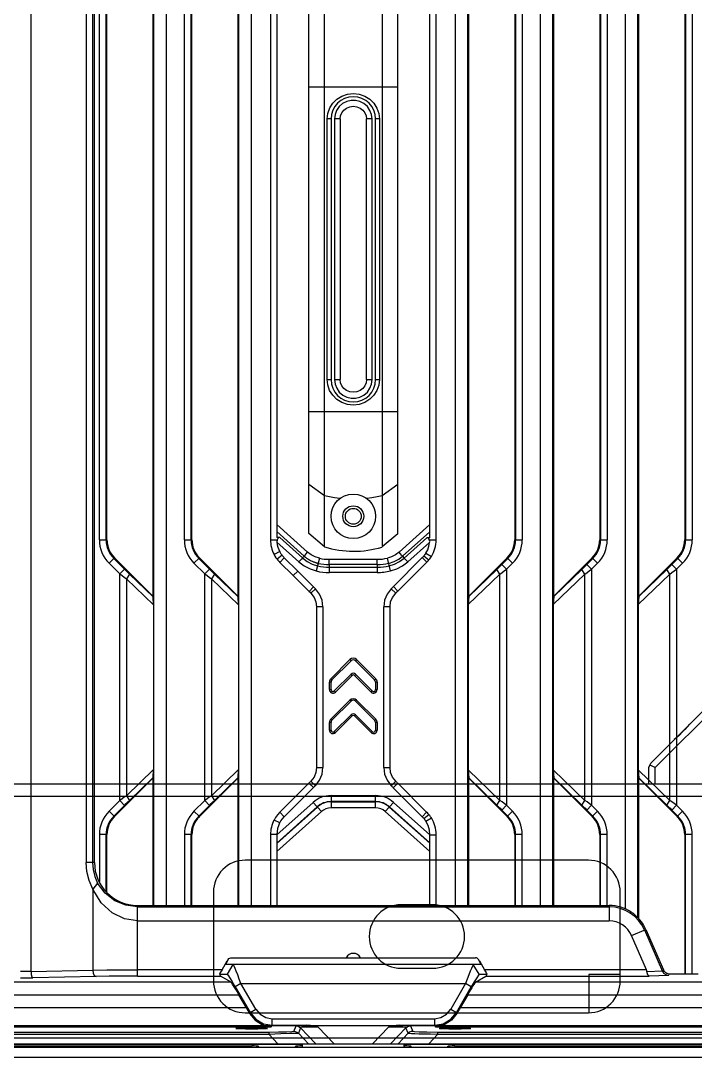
# Model space of a CAD drawing. Header units: millimetres. Extents: x -3132 to 28633, y 682 to 5849.
# Drawn here: x 23383.6 to 23489.7, y 4833.6 to 4996.7 of the extents above; entities that cross this region are included whole.
import ezdxf

# ---------------------------------------------------------------- set-up
doc = ezdxf.new("R2010")
doc.units = ezdxf.units.MM
doc.layers.add('02___PRT_ALL_AXES', color=7, linetype='Continuous')

# ---------------------------------------------------------------- blocks, each defined once
blk = doc.blocks.new('gf')
at = {"linetype": 'Continuous'}
for p, q in [((20083.09, 5019.82), (20083.09, 5447.26)), ((20102.39, 5030.21), (20102.39, 5252.62)), ((20104.39, 5030.21), (20104.39, 5253.52)), ((20115.76, 5030.21), (20115.76, 5252.62)), ((20117.76, 5030.21), (20117.76, 5253.52)), ((20149.82, 5231.19), (20149.82, 5030.21)), ((20151.82, 5030.21), (20151.82, 5229.2)), ((20163.19, 5217.82), (20163.19, 5030.21)), ((20165.19, 5030.21), (20165.19, 5215.83)), ((20176.56, 5204.45), (20176.56, 5029.65)), ((20178.56, 5028.24), (20178.56, 5202.46)), ((20102.25, 5188.02), (20102.25, 5078.85)), ((20115.62, 5188.02), (20115.62, 5078.85)), ((20151.96, 5078.84), (20151.96, 5188.03)), ((20165.33, 5078.84), (20165.33, 5188.03)), ((20178.7, 5078.84), (20178.7, 5188.03)), ((20138.32, 5180.27), (20138.32, 5086.6)), ((20093.84, 5087.73), (20093.84, 5179.14)), ((20094.89, 5087.73), (20094.89, 5179.14)), ((20095.03, 5087.73), (20095.03, 5179.14)), ((20107.21, 5087.73), (20107.21, 5179.14)), ((20108.26, 5087.73), (20108.26, 5179.14)), ((20108.4, 5087.73), (20108.4, 5179.14)), ((20120.76, 5179.14), (20120.76, 5087.73)), ((20121.76, 5179.06), (20121.76, 5088.08)), ((20129.26, 5086.61), (20129.26, 5180.26)), ((20145.82, 5088.06), (20145.82, 5179.08)), ((20146.82, 5087.73), (20146.82, 5179.13)), ((20159.19, 5179.14), (20159.19, 5087.73)), ((20159.32, 5179.14), (20159.32, 5087.73)), ((20160.38, 5179.14), (20160.38, 5087.73)), ((20172.56, 5179.14), (20172.56, 5087.73)), ((20172.69, 5179.14), (20172.69, 5087.73)), ((20173.75, 5179.14), (20173.75, 5087.73)), ((20185.93, 5179.14), (20185.93, 5087.73)), ((20186.06, 5179.14), (20186.06, 5087.73)), ((20187.12, 5179.14), (20187.12, 5087.73)), ((20126.79, 5088.7), (20126.79, 5178.17)), ((20140.79, 5088.69), (20140.79, 5178.18)), ((20091.77, 5173.43), (20091.77, 5036.97)), ((20092.76, 5173.43), (20092.76, 5036.97)), ((20093.07, 5036.97), (20093.07, 5173.43)), ((20140.79, 5158.96), (20126.79, 5158.96)), ((20130.29, 5153.93), (20129.67, 5153.93)), ((20129.67, 5112.93), (20129.67, 5153.93)), ((20130.29, 5153.93), (20130.29, 5112.93)), ((20131.71, 5153.93), (20130.84, 5153.93)), ((20130.84, 5153.93), (20130.84, 5112.93)), ((20131.71, 5153.93), (20131.71, 5112.93)), ((20136.74, 5153.93), (20135.88, 5153.93)), ((20135.88, 5112.93), (20135.88, 5153.93)), ((20136.74, 5112.93), (20136.74, 5153.93)), ((20137.91, 5153.93), (20137.29, 5153.93)), ((20137.29, 5112.93), (20137.29, 5153.93)), ((20137.91, 5153.93), (20137.91, 5112.93)), ((20129.67, 5112.93), (20130.29, 5112.93)), ((20130.84, 5112.93), (20131.71, 5112.93)), ((20135.88, 5112.93), (20136.74, 5112.93)), ((20137.29, 5112.93), (20137.91, 5112.93)), ((20126.79, 5107.91), (20140.79, 5107.91)), ((20129.26, 5094.66), (20126.79, 5096.44)), ((20140.79, 5096.43), (20138.32, 5094.65)), ((20126.61, 5085.79), (20121.76, 5090.14)), ((20126.06, 5085.17), (20121.77, 5089.02)), ((20145.82, 5090.12), (20140.99, 5085.79)), ((20145.82, 5089), (20141.53, 5085.16)), ((20093.84, 5087.73), (20095.03, 5087.73)), ((20107.21, 5087.73), (20108.4, 5087.73)), ((20120.76, 5087.73), (20121.81, 5087.73)), ((20122.21, 5088.08), (20121.77, 5088.08)), ((20121.78, 5087.34), (20125.23, 5084.25)), ((20122.21, 5088.08), (20125.78, 5084.87)), ((20129.26, 5086.61), (20126.79, 5088.7)), ((20140.79, 5088.69), (20138.32, 5086.6)), ((20141.81, 5084.86), (20145.38, 5088.06)), ((20145.82, 5088.06), (20145.38, 5088.06)), ((20145.77, 5087.73), (20146.82, 5087.73)), ((20159.19, 5087.73), (20160.38, 5087.73)), ((20172.56, 5087.73), (20173.75, 5087.73)), ((20185.93, 5087.73), (20187.12, 5087.73)), ((20122.22, 5085.87), (20121.34, 5085.41)), ((20142.36, 5084.24), (20145.8, 5087.32)), ((20096.2, 5084.9), (20095.36, 5084.06)), ((20095.36, 5084.06), (20097.05, 5082.37)), ((20097.79, 5083.12), (20096.1, 5084.81)), ((20102.25, 5078.85), (20096.2, 5084.9)), ((20109.57, 5084.9), (20108.73, 5084.06)), ((20108.73, 5084.06), (20110.42, 5082.37)), ((20111.16, 5083.12), (20109.47, 5084.81)), ((20115.62, 5078.85), (20109.57, 5084.9)), ((20122.59, 5085.3), (20121.8, 5084.68)), ((20122.94, 5084.91), (20122.25, 5084.18)), ((20122.25, 5084.18), (20124.34, 5082.12)), ((20125.04, 5082.82), (20122.94, 5084.91)), ((20126.06, 5085.17), (20125.78, 5084.87)), ((20128.46, 5084.84), (20127.96, 5082.83)), ((20130.01, 5084.67), (20137.57, 5084.67)), ((20139.65, 5082.83), (20139.15, 5084.84)), ((20144.65, 5084.93), (20140.09, 5080.37)), ((20140.8, 5079.66), (20145.35, 5084.21)), ((20141.53, 5085.16), (20141.81, 5084.86)), ((20144.65, 5084.93), (20145.35, 5084.21)), ((20144.9, 5085.2), (20145.67, 5084.56)), ((20145.22, 5085.63), (20146.07, 5085.1)), ((20158.02, 5084.9), (20151.96, 5078.84)), ((20158.11, 5084.81), (20157.16, 5083.86)), ((20157.91, 5083.11), (20158.86, 5084.06)), ((20158.86, 5084.06), (20158.02, 5084.9)), ((20171.39, 5084.9), (20165.33, 5078.84)), ((20171.48, 5084.81), (20170.53, 5083.86)), ((20171.28, 5083.11), (20172.23, 5084.06)), ((20172.23, 5084.06), (20171.39, 5084.9)), ((20184.76, 5084.9), (20178.7, 5078.84)), ((20184.85, 5084.81), (20183.9, 5083.86)), ((20184.65, 5083.11), (20185.6, 5084.06)), ((20185.6, 5084.06), (20184.76, 5084.9)), ((20097.05, 5082.37), (20097.79, 5083.12)), ((20110.42, 5082.37), (20111.16, 5083.12)), ((20125.04, 5082.82), (20124.34, 5082.12)), ((20127.54, 5080.32), (20125.04, 5082.82)), ((20128.18, 5084.05), (20128.26, 5084.03)), ((20137.57, 5083.83), (20130.02, 5083.83)), ((20130.02, 5083.83), (20130.02, 5083.43)), ((20130.02, 5083.43), (20137.57, 5083.43)), ((20137.56, 5082.6), (20130.02, 5082.6)), ((20137.57, 5083.83), (20137.57, 5083.43)), ((20156.38, 5083.08), (20151.95, 5078.81)), ((20156.84, 5082.34), (20156.38, 5083.08)), ((20157.16, 5083.86), (20157.91, 5083.11)), ((20157.91, 5083.11), (20157.91, 5045.97)), ((20169.75, 5083.08), (20165.32, 5078.81)), ((20170.21, 5082.34), (20169.75, 5083.08)), ((20170.53, 5083.86), (20171.28, 5083.11)), ((20171.28, 5083.11), (20171.28, 5045.97)), ((20183.12, 5083.08), (20178.69, 5078.81)), ((20183.58, 5082.34), (20183.12, 5083.08)), ((20183.9, 5083.86), (20184.65, 5083.11)), ((20184.65, 5083.11), (20184.65, 5045.97)), ((20097.05, 5046.71), (20097.05, 5082.37)), ((20098.58, 5082.35), (20098.11, 5081.6)), ((20098.11, 5081.6), (20102.36, 5077.51)), ((20098.11, 5081.6), (20098.11, 5047.48)), ((20102.29, 5078.76), (20098.58, 5082.35)), ((20110.42, 5046.71), (20110.42, 5082.37)), ((20111.95, 5082.35), (20111.48, 5081.6)), ((20111.48, 5081.6), (20115.73, 5077.51)), ((20111.48, 5081.6), (20111.48, 5047.48)), ((20115.66, 5078.76), (20111.95, 5082.35)), ((20124.34, 5082.12), (20126.83, 5079.61)), ((20151.88, 5077.55), (20156.84, 5082.34)), ((20156.84, 5046.74), (20156.84, 5082.34)), ((20165.25, 5077.55), (20170.21, 5082.34)), ((20170.21, 5046.74), (20170.21, 5082.34)), ((20178.62, 5077.55), (20183.58, 5082.34)), ((20183.58, 5046.74), (20183.58, 5082.34)), ((20127.54, 5080.32), (20126.83, 5079.61)), ((20127.83, 5080.04), (20127.12, 5079.33)), ((20139.75, 5080.03), (20140.46, 5079.33)), ((20140.09, 5080.37), (20140.8, 5079.66)), ((20102.25, 5078.85), (20102.29, 5078.76)), ((20102.36, 5077.51), (20102.29, 5078.76)), ((20115.62, 5078.85), (20115.66, 5078.76)), ((20115.73, 5077.51), (20115.66, 5078.76)), ((20151.95, 5078.81), (20151.88, 5077.55)), ((20151.88, 5077.55), (20151.88, 5051.53)), ((20165.32, 5078.81), (20165.25, 5077.55)), ((20165.25, 5077.55), (20165.25, 5051.53)), ((20178.69, 5078.81), (20178.62, 5077.55)), ((20178.62, 5077.55), (20178.62, 5051.53)), ((20102.36, 5077.51), (20102.36, 5051.58)), ((20115.73, 5077.51), (20115.73, 5051.58)), ((20129.02, 5077.19), (20128.02, 5077.19)), ((20128.02, 5077.19), (20128.02, 5051.89)), ((20129.02, 5077.19), (20129.02, 5051.89)), ((20139.57, 5077.19), (20138.57, 5077.19)), ((20138.57, 5051.89), (20138.57, 5077.19)), ((20139.57, 5051.89), (20139.57, 5077.19)), ((20133.26, 5068.88), (20130.26, 5065.88)), ((20130.44, 5065.7), (20133.44, 5068.7)), ((20133.44, 5068.7), (20133.26, 5068.88)), ((20134.32, 5068.88), (20134.15, 5068.7)), ((20134.15, 5068.7), (20137.15, 5065.7)), ((20137.32, 5065.88), (20134.32, 5068.88)), ((20133.44, 5066.58), (20130.8, 5063.95)), ((20130.98, 5063.77), (20133.62, 5066.4)), ((20133.62, 5066.4), (20133.44, 5066.58)), ((20134.15, 5066.58), (20133.97, 5066.4)), ((20133.97, 5066.4), (20136.6, 5063.77)), ((20136.78, 5063.95), (20134.15, 5066.58)), ((20130.29, 5065.35), (20130.04, 5065.35)), ((20130.04, 5064.16), (20130.04, 5065.35)), ((20130.26, 5065.88), (20130.44, 5065.7)), ((20130.29, 5064.16), (20130.29, 5065.35)), ((20137.15, 5065.7), (20137.32, 5065.88)), ((20137.54, 5065.35), (20137.29, 5065.35)), ((20137.29, 5065.35), (20137.29, 5064.16)), ((20137.54, 5065.35), (20137.54, 5064.16)), ((20130.04, 5064.16), (20130.29, 5064.16)), ((20130.8, 5063.95), (20130.98, 5063.77)), ((20136.6, 5063.77), (20136.78, 5063.95)), ((20137.29, 5064.16), (20137.54, 5064.16)), ((20133.26, 5062.51), (20130.26, 5059.51)), ((20130.44, 5059.34), (20133.44, 5062.34)), ((20133.44, 5062.34), (20133.26, 5062.51)), ((20134.32, 5062.51), (20134.15, 5062.34)), ((20134.15, 5062.34), (20137.15, 5059.34)), ((20137.32, 5059.51), (20134.32, 5062.51)), ((20133.44, 5060.22), (20130.8, 5057.58)), ((20130.98, 5057.41), (20133.62, 5060.04)), ((20133.62, 5060.04), (20133.44, 5060.22)), ((20134.15, 5060.22), (20133.97, 5060.04)), ((20133.97, 5060.04), (20136.6, 5057.41)), ((20136.78, 5057.58), (20134.15, 5060.22)), ((20130.29, 5058.98), (20130.04, 5058.98)), ((20130.04, 5057.79), (20130.04, 5058.98)), ((20130.26, 5059.51), (20130.44, 5059.34)), ((20130.29, 5057.79), (20130.29, 5058.98)), ((20137.15, 5059.34), (20137.32, 5059.51)), ((20137.54, 5058.98), (20137.29, 5058.98)), ((20137.29, 5058.98), (20137.29, 5057.79)), ((20137.54, 5058.98), (20137.54, 5057.79)), ((20130.04, 5057.79), (20130.29, 5057.79)), ((20130.8, 5057.58), (20130.98, 5057.41)), ((20136.6, 5057.41), (20136.78, 5057.58)), ((20137.29, 5057.79), (20137.54, 5057.79)), ((20102.36, 5051.58), (20098.11, 5047.48)), ((20102.29, 5050.32), (20102.36, 5051.58)), ((20115.73, 5051.58), (20111.48, 5047.48)), ((20115.66, 5050.32), (20115.73, 5051.58)), ((20128.02, 5051.89), (20129.02, 5051.89)), ((20138.57, 5051.89), (20139.57, 5051.89)), ((20156.84, 5046.74), (20151.88, 5051.53)), ((20151.88, 5051.53), (20151.95, 5050.26)), ((20170.21, 5046.74), (20165.25, 5051.53)), ((20165.25, 5051.53), (20165.32, 5050.26)), ((20183.58, 5046.74), (20178.62, 5051.53)), ((20178.62, 5051.53), (20178.69, 5050.26)), ((20096.2, 5044.18), (20102.25, 5050.23)), ((20098.58, 5046.73), (20102.29, 5050.32)), ((20102.25, 5050.23), (20102.29, 5050.32)), ((20102.25, 5050.23), (20102.25, 5030.21)), ((20109.57, 5044.18), (20115.62, 5050.23)), ((20111.95, 5046.73), (20115.66, 5050.32)), ((20115.62, 5050.23), (20115.66, 5050.32)), ((20115.62, 5050.23), (20115.62, 5030.21)), ((20151.95, 5050.27), (20156.38, 5046)), ((20151.96, 5050.24), (20158.02, 5044.18)), ((20151.96, 5030.21), (20151.96, 5050.24)), ((20165.32, 5050.27), (20169.75, 5046)), ((20165.33, 5050.24), (20171.39, 5044.18)), ((20165.33, 5030.21), (20165.33, 5050.24)), ((20178.69, 5050.27), (20183.12, 5046)), ((20178.7, 5050.24), (20184.76, 5044.18)), ((20178.7, 5028.03), (20178.7, 5050.24)), ((20126.82, 5049.46), (20122.23, 5044.87)), ((20122.93, 5044.16), (20127.53, 5048.75)), ((20127.53, 5048.75), (20126.82, 5049.46)), ((20127.83, 5049.05), (20127.12, 5049.76)), ((20139.75, 5049.04), (20140.46, 5049.75)), ((20140.79, 5049.43), (20140.08, 5048.72)), ((20140.08, 5048.72), (20144.64, 5044.16)), ((20145.33, 5044.88), (20140.79, 5049.43)), ((20097.05, 5046.71), (20095.36, 5045.02)), ((20097.79, 5045.96), (20097.05, 5046.71)), ((20098.11, 5047.48), (20098.58, 5046.73)), ((20110.42, 5046.71), (20108.73, 5045.02)), ((20111.16, 5045.96), (20110.42, 5046.71)), ((20111.48, 5047.48), (20111.95, 5046.73)), ((20130.29, 5047.5), (20137.3, 5047.5)), ((20130.29, 5047.5), (20130.29, 5045.56)), ((20137.3, 5045.56), (20137.3, 5047.5)), ((20156.38, 5046), (20156.84, 5046.74)), ((20169.75, 5046), (20170.21, 5046.74)), ((20183.12, 5046), (20183.58, 5046.74)), ((20095.36, 5045.02), (20096.2, 5044.18)), ((20096.1, 5044.27), (20097.79, 5045.96)), ((20108.73, 5045.02), (20109.57, 5044.18)), ((20109.47, 5044.27), (20111.16, 5045.96)), ((20127.47, 5046.42), (20121.76, 5041.3)), ((20128.11, 5045.72), (20121.76, 5040.03)), ((20121.76, 5039.97), (20128.14, 5045.68)), ((20121.76, 5038.69), (20128.77, 5044.98)), ((20128.77, 5044.98), (20127.47, 5046.42)), ((20137.3, 5046.55), (20130.29, 5046.55)), ((20130.29, 5046.51), (20137.3, 5046.51)), ((20137.3, 5045.56), (20130.29, 5045.56)), ((20140.11, 5046.43), (20138.82, 5044.98)), ((20138.82, 5044.98), (20145.82, 5038.72)), ((20139.45, 5045.69), (20145.82, 5039.99)), ((20145.82, 5040.05), (20139.48, 5045.72)), ((20145.82, 5041.33), (20140.11, 5046.43)), ((20157.91, 5045.97), (20157.16, 5045.22)), ((20158.11, 5044.27), (20157.16, 5045.22)), ((20158.86, 5045.02), (20157.91, 5045.97)), ((20158.02, 5044.18), (20158.86, 5045.02)), ((20171.28, 5045.97), (20170.53, 5045.22)), ((20171.48, 5044.27), (20170.53, 5045.22)), ((20172.23, 5045.02), (20171.28, 5045.97)), ((20171.39, 5044.18), (20172.23, 5045.02)), ((20184.65, 5045.97), (20183.9, 5045.22)), ((20184.85, 5044.27), (20183.9, 5045.22)), ((20185.6, 5045.02), (20184.65, 5045.97)), ((20184.76, 5044.18), (20185.6, 5045.02)), ((20122.21, 5043.19), (20121.32, 5043.64)), ((20122.93, 5044.16), (20122.23, 5044.87)), ((20144.64, 5044.16), (20145.33, 5044.88)), ((20144.9, 5043.88), (20145.67, 5044.52)), ((20145.22, 5043.45), (20146.07, 5043.99)), ((20095.03, 5041.35), (20093.84, 5041.35)), ((20093.84, 5041.35), (20093.84, 5034)), ((20094.89, 5032.43), (20094.89, 5041.35)), ((20095.03, 5032.23), (20095.03, 5041.35)), ((20108.4, 5041.35), (20107.21, 5041.35)), ((20107.21, 5041.35), (20107.21, 5030.21)), ((20108.26, 5030.21), (20108.26, 5041.35)), ((20108.4, 5030.21), (20108.4, 5041.35)), ((20121.76, 5041.35), (20120.76, 5041.35)), ((20120.76, 5041.35), (20120.76, 5030.21)), ((20121.76, 5041.35), (20121.76, 5030.21)), ((20145.82, 5041.33), (20146.82, 5041.34)), ((20145.82, 5030.21), (20145.82, 5041.33)), ((20146.82, 5030.21), (20146.82, 5041.34)), ((20160.38, 5041.35), (20159.19, 5041.35)), ((20159.19, 5041.35), (20159.19, 5030.21)), ((20159.32, 5030.21), (20159.32, 5041.35)), ((20160.38, 5030.21), (20160.38, 5041.35)), ((20173.75, 5041.35), (20172.56, 5041.35)), ((20172.56, 5041.35), (20172.56, 5030.21)), ((20172.69, 5030.21), (20172.69, 5041.35)), ((20173.75, 5030.21), (20173.75, 5041.35)), ((20187.12, 5041.35), (20185.93, 5041.35)), ((20185.93, 5041.35), (20185.93, 5019.41)), ((20186.06, 5019.41), (20186.06, 5041.35)), ((20187.12, 5019.41), (20187.12, 5041.35)), ((20093.07, 5036.97), (20091.77, 5036.97)), ((20093.57, 5033.74), (20092.79, 5032.76)), ((20092.79, 5032.76), (20092.79, 5020.04)), ((20099.83, 5030.21), (20174.04, 5030.21)), ((20099.83, 5019.1), (20099.83, 5030.21)), ((20099.83, 5030.01), (20174.04, 5030.01)), ((20174.04, 5030.21), (20174.04, 5027.78)), ((20099.83, 5027.78), (20174.04, 5027.78)), ((20177.57, 5025.47), (20179.8, 5026.44)), ((20179.9, 5020.1), (20177.57, 5025.47)), ((20179.62, 5026.36), (20182.46, 5019.81)), ((20179.8, 5026.44), (20182.57, 5020.07)), ((20113.14, 5020.1), (20113.94, 5021.49)), ((20114.11, 5021.72), (20113.66, 5020.93)), ((20153.92, 5020.93), (20113.66, 5020.93)), ((20114.01, 5019.38), (20114.91, 5020.93)), ((20114.37, 5021.93), (20114.54, 5021.96)), ((20114.54, 5021.96), (20153.04, 5021.96)), ((20153.57, 5019.38), (20152.67, 5020.93)), ((20153.92, 5020.93), (20153.47, 5021.72)), ((20153.64, 5021.49), (20154.45, 5020.1)), ((20083.09, 5019.82), (20081.43, 5019.82)), ((20083.09, 5019.83), (20092.79, 5020.04)), ((20093.32, 5019.04), (20083.38, 5018.82)), ((20113.14, 5020.1), (20099.83, 5020.1)), ((20099.83, 5019.1), (20112.92, 5019.1)), ((20112.74, 5019.38), (20114.01, 5019.38)), ((20114.56, 5018.15), (20112.92, 5019.1)), ((20153.02, 5018.15), (20154.66, 5019.1)), ((20153.57, 5019.38), (20154.85, 5019.38)), ((20179.9, 5020.1), (20154.45, 5020.1)), ((20154.66, 5019.1), (20180.36, 5019.1)), ((20179.98, 5019.83), (20182.42, 5019.91)), ((20183.37, 5019.2), (20180.36, 5019.1)), ((20182.59, 5020.01), (20182.46, 5019.81)), ((20183.37, 5019.2), (20183.51, 5019.41)), ((20188.07, 5019.41), (20183.51, 5019.41)), ((20114.56, 5018.15), (19903.02, 5018.15)), ((20081.43, 5018.82), (20083.38, 5018.82)), ((20116.12, 5017.93), (20115.23, 5017.42)), ((20115.23, 5017.42), (20117.57, 5013.37)), ((20116.12, 5017.93), (20151.46, 5017.93)), ((20118.46, 5013.89), (20116.12, 5017.93)), ((20151.46, 5017.93), (20149.12, 5013.89)), ((20150.02, 5013.37), (20152.36, 5017.42)), ((20152.36, 5017.42), (20151.46, 5017.93)), ((20218.15, 5018.15), (20153.02, 5018.15)), ((19901.79, 5016.16), (20115.8, 5016.16)), ((20116.97, 5014.13), (20115.8, 5016.16)), ((20151.79, 5016.16), (20150.62, 5014.13)), ((20151.79, 5016.16), (20218.99, 5016.16)), ((20116.97, 5014.13), (19900.62, 5014.13)), ((20221.02, 5014.13), (20150.62, 5014.13)), ((20117.57, 5013.37), (20117.48, 5013.22)), ((20117.57, 5013.37), (20118.46, 5013.89)), ((20121.03, 5012.4), (20146.56, 5012.4)), ((20121.03, 5011.37), (20121.03, 5012.4)), ((20146.56, 5012.4), (20146.56, 5011.37)), ((20149.12, 5013.89), (20150.02, 5013.37)), ((20150.1, 5013.22), (20150.02, 5013.37)), ((19896.7, 5011.13), (20120.89, 5011.13)), ((20120.89, 5011.13), (20121.03, 5011.37)), ((20121.03, 5011.37), (20126.48, 5011.37)), ((20124.44, 5010.39), (20124.8, 5011.26)), ((20125.51, 5010.97), (20125.15, 5010.1)), ((20127.92, 5008.43), (20125.51, 5010.97)), ((20128.28, 5011.08), (20130.8, 5008.43)), ((20136.79, 5008.43), (20139.31, 5011.08)), ((20142.07, 5010.97), (20139.66, 5008.43)), ((20141.11, 5011.37), (20146.56, 5011.37)), ((20142.44, 5010.1), (20142.07, 5010.97)), ((20142.78, 5011.26), (20143.14, 5010.39)), ((20146.56, 5011.37), (20146.7, 5011.13)), ((20146.7, 5011.13), (20221.02, 5011.13)), ((20120.48, 5010.25), (19897.1, 5010.25)), ((19897.1, 5009.96), (20120.48, 5009.96)), ((20120.48, 5010.25), (20120.48, 5009.96)), ((20121.93, 5008.43), (20120.48, 5009.96)), ((20125.15, 5010.1), (20126.73, 5008.43)), ((20140.86, 5008.43), (20142.44, 5010.1)), ((20147.1, 5009.96), (20145.66, 5008.43)), ((20231.03, 5010.25), (20147.1, 5010.25)), ((20147.1, 5009.96), (20147.1, 5010.25)), ((20147.1, 5009.96), (20231.06, 5009.96)), ((19758.79, 5008.43), (20258.79, 5008.43))]:
    blk.add_line(p, q, dxfattribs=at)
for points in [[(20129.67, 5153.93), (20129.77, 5154.79), (20130.08, 5155.66), (20130.56, 5156.42), (20131.21, 5157.05), (20132, 5157.54), (20132.87, 5157.83), (20133.81, 5157.93)], [(20133.81, 5157.93), (20134.73, 5157.83), (20135.6, 5157.53), (20136.39, 5157.04), (20137.04, 5156.4), (20137.52, 5155.64), (20137.82, 5154.78), (20137.91, 5153.93)], [(20136.74, 5153.93), (20136.66, 5154.63), (20136.41, 5155.29), (20136, 5155.89), (20135.47, 5156.36), (20134.84, 5156.69), (20134.15, 5156.86), (20133.44, 5156.86), (20132.75, 5156.69), (20132.11, 5156.36), (20131.58, 5155.89), (20131.17, 5155.29), (20130.92, 5154.63), (20130.84, 5153.93)], [(20131.71, 5153.93), (20131.77, 5154.43), (20131.97, 5154.9), (20132.3, 5155.32), (20132.73, 5155.65), (20133.24, 5155.86), (20133.79, 5155.93), (20134.34, 5155.86), (20134.85, 5155.65), (20135.28, 5155.32), (20135.61, 5154.9), (20135.81, 5154.43), (20135.88, 5153.93)], [(20133.81, 5108.93), (20132.88, 5109.03), (20132.01, 5109.33), (20131.21, 5109.82), (20130.56, 5110.46), (20130.07, 5111.22), (20129.76, 5112.09), (20129.67, 5112.93)], [(20130.84, 5112.93), (20130.92, 5112.24), (20131.18, 5111.57), (20131.58, 5110.98), (20132.12, 5110.51), (20132.75, 5110.17), (20133.44, 5110.01), (20134.14, 5110.01), (20134.83, 5110.17), (20135.47, 5110.51), (20136, 5110.98), (20136.41, 5111.57), (20136.66, 5112.24), (20136.74, 5112.93)], [(20135.88, 5112.93), (20135.81, 5112.44), (20135.61, 5111.97), (20135.29, 5111.55), (20134.85, 5111.22), (20134.34, 5111.01), (20133.79, 5110.94), (20133.24, 5111.01), (20132.73, 5111.22), (20132.3, 5111.55), (20131.97, 5111.97), (20131.77, 5112.44), (20131.71, 5112.93)], [(20137.91, 5112.93), (20137.82, 5112.08), (20137.51, 5111.22), (20137.03, 5110.46), (20136.39, 5109.83), (20135.61, 5109.34), (20134.74, 5109.04), (20133.81, 5108.93)], [(20131.66, 5094.21), (20130.85, 5094.33), (20130.05, 5094.48), (20129.26, 5094.66)], [(20138.32, 5094.65), (20137.53, 5094.47), (20136.73, 5094.32), (20135.93, 5094.21)], [(20121.81, 5087.73), (20121.79, 5087.61), (20121.77, 5087.48), (20121.78, 5087.34)], [(20122.21, 5088.08), (20122.03, 5088.04), (20121.9, 5087.92), (20121.81, 5087.73)], [(20145.77, 5087.73), (20145.67, 5087.91), (20145.54, 5088.02), (20145.38, 5088.06)], [(20145.8, 5087.32), (20145.81, 5087.47), (20145.79, 5087.61), (20145.77, 5087.73)], [(20122.59, 5085.3), (20122.45, 5085.48), (20122.33, 5085.67), (20122.22, 5085.87)], [(20126.06, 5085.17), (20126.2, 5085.34), (20126.39, 5085.55), (20126.61, 5085.79)], [(20128.46, 5084.84), (20127.79, 5085.06), (20127.17, 5085.38), (20126.61, 5085.79)], [(20140.99, 5085.79), (20140.43, 5085.39), (20139.82, 5085.07), (20139.15, 5084.84)], [(20141.53, 5085.16), (20141.39, 5085.33), (20141.2, 5085.55), (20140.99, 5085.79)], [(20145.22, 5085.63), (20145.5, 5086.16), (20145.69, 5086.73), (20145.8, 5087.32)], [(20121.34, 5085.41), (20121.47, 5085.16), (20121.63, 5084.92), (20121.8, 5084.68)], [(20125.78, 5084.87), (20125.64, 5084.7), (20125.45, 5084.49), (20125.23, 5084.25)], [(20125.23, 5084.25), (20126.06, 5083.63), (20126.98, 5083.16), (20127.96, 5082.83)], [(20125.78, 5084.87), (20126.51, 5084.33), (20127.31, 5083.92), (20128.16, 5083.64)], [(20126.06, 5085.17), (20126.27, 5085.01), (20126.45, 5084.86), (20126.62, 5084.74), (20126.78, 5084.64), (20126.92, 5084.56), (20127.06, 5084.49), (20127.18, 5084.42), (20127.3, 5084.37), (20127.4, 5084.32), (20127.5, 5084.28), (20127.59, 5084.25), (20127.67, 5084.21), (20127.75, 5084.19), (20127.82, 5084.16), (20127.88, 5084.14), (20127.94, 5084.12), (20128, 5084.1), (20128.05, 5084.09), (20128.1, 5084.07), (20128.14, 5084.06), (20128.18, 5084.05)], [(20130.02, 5083.83), (20130.02, 5084.06), (20130.01, 5084.34), (20130.01, 5084.67)], [(20137.57, 5083.83), (20137.57, 5084.06), (20137.57, 5084.34), (20137.57, 5084.67)], [(20139.35, 5084.03), (20140.2, 5084.32), (20140.93, 5084.71), (20141.53, 5085.16)], [(20139.45, 5083.64), (20140.29, 5083.92), (20141.08, 5084.33), (20141.81, 5084.86)], [(20139.65, 5082.83), (20140.63, 5083.16), (20141.54, 5083.63), (20142.36, 5084.24)], [(20142.36, 5084.24), (20142.14, 5084.48), (20141.96, 5084.7), (20141.81, 5084.86)], [(20144.9, 5085.2), (20144.82, 5085.11), (20144.73, 5085.02), (20144.65, 5084.93)], [(20144.9, 5085.2), (20144.95, 5085.26), (20144.99, 5085.31), (20145.03, 5085.36), (20145.07, 5085.41), (20145.1, 5085.45), (20145.13, 5085.49), (20145.16, 5085.53), (20145.18, 5085.57), (20145.2, 5085.6), (20145.22, 5085.63)], [(20145.35, 5084.21), (20145.46, 5084.33), (20145.56, 5084.44), (20145.67, 5084.56)], [(20145.67, 5084.56), (20145.81, 5084.74), (20145.95, 5084.92), (20146.07, 5085.1)], [(20098.58, 5082.35), (20098.32, 5082.59), (20098.06, 5082.85), (20097.79, 5083.12)], [(20111.95, 5082.35), (20111.69, 5082.59), (20111.43, 5082.85), (20111.16, 5083.12)], [(20130.02, 5083.43), (20130.02, 5083.2), (20130.02, 5082.6)], [(20137.57, 5083.43), (20137.57, 5083.2), (20137.56, 5082.92), (20137.56, 5082.6)], [(20157.16, 5083.86), (20156.89, 5083.59), (20156.63, 5083.33), (20156.38, 5083.08)], [(20156.84, 5082.34), (20157.19, 5082.59), (20157.54, 5082.85), (20157.91, 5083.11)], [(20170.53, 5083.86), (20170.26, 5083.59), (20170, 5083.33), (20169.75, 5083.08)], [(20170.21, 5082.34), (20170.56, 5082.59), (20170.91, 5082.85), (20171.28, 5083.11)], [(20183.9, 5083.86), (20183.63, 5083.59), (20183.37, 5083.33), (20183.12, 5083.08)], [(20183.58, 5082.34), (20183.93, 5082.59), (20184.28, 5082.85), (20184.65, 5083.11)], [(20097.05, 5082.37), (20097.41, 5082.11), (20097.76, 5081.85), (20098.11, 5081.6)], [(20110.42, 5082.37), (20110.78, 5082.11), (20111.13, 5081.85), (20111.48, 5081.6)], [(20127.12, 5079.33), (20127.61, 5078.68), (20127.91, 5077.96), (20128.02, 5077.19)], [(20129.02, 5077.19), (20128.88, 5078.21), (20128.48, 5079.18), (20127.83, 5080.04)], [(20139.75, 5080.03), (20139.1, 5079.18), (20138.7, 5078.21), (20138.57, 5077.19)], [(20139.57, 5077.19), (20139.67, 5077.96), (20139.97, 5078.68), (20140.46, 5079.33)], [(20151.96, 5078.84), (20151.96, 5078.83), (20151.95, 5078.82), (20151.95, 5078.81)], [(20165.33, 5078.84), (20165.33, 5078.83), (20165.32, 5078.82), (20165.32, 5078.81)], [(20178.7, 5078.84), (20178.7, 5078.83), (20178.69, 5078.82), (20178.69, 5078.81)], [(20128.02, 5051.89), (20127.91, 5051.13), (20127.62, 5050.4), (20127.12, 5049.76)], [(20127.83, 5049.05), (20128.48, 5049.91), (20128.88, 5050.87), (20129.02, 5051.89)], [(20138.57, 5051.89), (20138.7, 5050.87), (20139.1, 5049.9), (20139.75, 5049.04)], [(20140.46, 5049.75), (20139.97, 5050.4), (20139.67, 5051.13), (20139.57, 5051.89)], [(20151.96, 5050.24), (20151.95, 5050.25), (20151.95, 5050.26), (20151.95, 5050.27)], [(20165.33, 5050.24), (20165.32, 5050.25), (20165.32, 5050.26), (20165.32, 5050.27)], [(20098.11, 5047.48), (20097.76, 5047.23), (20097.41, 5046.97), (20097.05, 5046.71)], [(20097.79, 5045.96), (20098.06, 5046.23), (20098.32, 5046.49), (20098.58, 5046.73)], [(20111.48, 5047.48), (20111.13, 5047.23), (20110.78, 5046.97), (20110.42, 5046.71)], [(20111.16, 5045.96), (20111.43, 5046.23), (20111.69, 5046.49), (20111.95, 5046.73)], [(20157.91, 5045.97), (20157.54, 5046.23), (20157.19, 5046.49), (20156.84, 5046.74)], [(20171.28, 5045.97), (20170.91, 5046.23), (20170.56, 5046.49), (20170.21, 5046.74)], [(20184.65, 5045.97), (20184.28, 5046.23), (20183.93, 5046.49), (20183.58, 5046.74)], [(20156.38, 5046), (20156.63, 5045.75), (20156.89, 5045.49), (20157.16, 5045.22)], [(20169.75, 5046), (20170, 5045.75), (20170.26, 5045.49), (20170.53, 5045.22)], [(20183.12, 5046), (20183.37, 5045.75), (20183.63, 5045.49), (20183.9, 5045.22)], [(20122.23, 5044.87), (20121.86, 5044.48), (20121.56, 5044.06), (20121.32, 5043.64)], [(20122.21, 5043.19), (20122.4, 5043.52), (20122.64, 5043.85), (20122.93, 5044.16)], [(20144.64, 5044.16), (20144.73, 5044.07), (20144.81, 5043.98), (20144.9, 5043.88)], [(20145.22, 5043.45), (20145.12, 5043.59), (20145.02, 5043.73), (20144.9, 5043.88)], [(20145.82, 5041.33), (20145.76, 5042.07), (20145.56, 5042.78), (20145.22, 5043.45)], [(20145.67, 5044.52), (20145.56, 5044.65), (20145.45, 5044.77), (20145.33, 5044.88)], [(20146.07, 5043.99), (20145.95, 5044.16), (20145.81, 5044.34), (20145.67, 5044.52)], [(20092.79, 5032.76), (20092.22, 5034.12), (20091.88, 5035.54), (20091.77, 5036.97)], [(20092.76, 5036.97), (20092.85, 5035.88), (20093.12, 5034.79), (20093.57, 5033.74)], [(20099.83, 5030.01), (20098.02, 5030.24), (20096.28, 5030.96), (20094.76, 5032.12), (20093.57, 5033.74)], [(20099.83, 5027.78), (20097.81, 5028.09), (20095.84, 5029.04), (20094.11, 5030.61), (20092.79, 5032.76)], [(20114.11, 5021.72), (20114.22, 5021.85), (20114.37, 5021.93)], [(20116.12, 5017.93), (20115.85, 5018.63), (20115.61, 5019.28), (20115.39, 5019.85), (20115.2, 5020.32), (20115.04, 5020.66), (20114.95, 5020.87), (20114.91, 5020.93)], [(20152.67, 5020.93), (20152.64, 5020.87), (20152.54, 5020.66), (20152.39, 5020.32), (20152.2, 5019.85), (20151.98, 5019.28), (20151.73, 5018.63), (20151.46, 5017.93)], [(20083.09, 5019.83), (20083.13, 5019.34), (20083.24, 5018.97), (20083.38, 5018.82)], [(20092.79, 5020.04), (20095, 5020.07), (20097.37, 5020.09), (20099.83, 5020.1)], [(20092.79, 5020.04), (20092.86, 5019.55), (20093.05, 5019.19), (20093.32, 5019.04)], [(20099.83, 5019.1), (20097.56, 5019.09), (20095.36, 5019.07), (20093.32, 5019.04)], [(20115.23, 5017.42), (20114.63, 5018.44), (20114.19, 5019.15), (20114.01, 5019.38)], [(20153.57, 5019.38), (20153.47, 5019.25), (20153.21, 5018.85), (20152.82, 5018.22), (20152.36, 5017.42)], [(20180.36, 5019.1), (20180.19, 5019.2), (20180.06, 5019.47), (20179.98, 5019.83)], [(20183.37, 5019.2), (20182.99, 5019.28), (20182.67, 5019.5), (20182.42, 5019.91)], [(20183.57, 5019.41), (20183.13, 5019.49), (20182.8, 5019.71), (20182.57, 5020.07)], [(20117.48, 5013.22), (20118.34, 5012.16), (20119.51, 5011.43), (20120.89, 5011.13)], [(20117.57, 5013.37), (20118.44, 5012.32), (20119.68, 5011.6), (20121.03, 5011.37)], [(20118.46, 5013.89), (20119.12, 5013.1), (20120.02, 5012.58), (20121.03, 5012.4)], [(20146.56, 5012.4), (20147.57, 5012.58), (20148.46, 5013.1), (20149.12, 5013.89)], [(20146.56, 5011.37), (20147.91, 5011.6), (20149.14, 5012.32), (20150.02, 5013.37)], [(20150.1, 5013.22), (20149.25, 5012.16), (20148.08, 5011.43), (20146.7, 5011.13)], [(20124.8, 5011.26), (20125.06, 5011.23), (20125.3, 5011.13), (20125.51, 5010.97)], [(20125.51, 5010.97), (20125.49, 5011.04), (20125.57, 5011.07), (20125.76, 5011.1), (20126.04, 5011.13), (20126.4, 5011.14), (20126.86, 5011.14), (20127.36, 5011.14), (20127.86, 5011.13), (20128.28, 5011.08)], [(20128.28, 5011.08), (20127.67, 5011.23), (20127.07, 5011.33), (20126.48, 5011.37)], [(20141.11, 5011.37), (20140.52, 5011.33), (20139.91, 5011.23), (20139.31, 5011.08)], [(20139.31, 5011.08), (20140.02, 5011.13), (20140.66, 5011.14), (20141.2, 5011.14), (20141.6, 5011.12), (20141.88, 5011.09), (20142.06, 5011.06), (20142.08, 5010.97)], [(20142.07, 5010.97), (20142.28, 5011.13), (20142.52, 5011.23), (20142.78, 5011.26)], [(20124.44, 5010.39), (20124.11, 5010.33), (20123.26, 5010.28), (20122.03, 5010.26), (20120.48, 5010.25)], [(20120.48, 5009.96), (20122.4, 5010.05), (20123.83, 5010.1), (20124.74, 5010.11), (20125.15, 5010.1)], [(20125.15, 5010.1), (20124.94, 5010.25), (20124.7, 5010.35), (20124.44, 5010.39)], [(20143.14, 5010.39), (20142.88, 5010.36), (20142.64, 5010.26), (20142.44, 5010.1)], [(20142.44, 5010.1), (20142.61, 5010.1), (20142.95, 5010.08), (20143.45, 5010.06), (20144.11, 5010.04), (20144.95, 5010.02), (20145.94, 5010), (20147.1, 5009.96)], [(20147.1, 5010.25), (20145.38, 5010.26), (20144.14, 5010.29), (20143.41, 5010.33), (20143.14, 5010.39)]]:
    blk.add_lwpolyline(points, dxfattribs=at)
for radius in [3.5, 1.65, 1.25]:
    blk.add_circle((20133.79, 5091.43), radius, dxfattribs=at)
for centre, radius, start, end in [((20133.79, 5153.93), 3.5, 0, 180), ((20133.79, 5112.93), 3.5, 180, 0), ((20099.03, 5087.73), 5.19, 180, 225), ((20099.03, 5087.73), 4.13, 180, 225), ((20099.03, 5087.73), 4, 180, 225), ((20112.4, 5087.73), 5.19, 180, 225), ((20112.4, 5087.73), 4.13, 180, 225), ((20112.4, 5087.73), 4, 180, 225), ((20125.76, 5087.73), 5, 180, 207.7183), ((20125.76, 5087.73), 4, 185.5818, 207.7857), ((20141.82, 5087.73), 5, 328.2865, 0.0076), ((20155.19, 5087.73), 4, 314.9993, 0), ((20155.19, 5087.73), 4.13, 315, 0), ((20155.19, 5087.73), 5.19, 315, 360), ((20168.56, 5087.73), 4, 314.9993, 0), ((20168.56, 5087.73), 4.13, 315, 0), ((20168.56, 5087.73), 5.19, 315, 360), ((20181.93, 5087.73), 4, 314.9993, 0), ((20181.93, 5087.73), 4.13, 315, 0), ((20181.93, 5087.73), 5.19, 315, 360), ((20125.68, 5087.72), 4.93, 218.1904, 225.9341), ((20125.68, 5087.72), 3.93, 218.1898, 225.8156), ((20129.91, 5090.77), 6.11, 256.2451, 270.9699), ((20137.69, 5090.78), 6.11, 268.9535, 283.8739), ((20129.91, 5090.77), 8.18, 256.2456, 270.8143), ((20129.91, 5090.77), 7.34, 256.2454, 270.8543), ((20129.91, 5090.77), 6.94, 256.2454, 270.9177), ((20137.69, 5090.78), 8.18, 269.1203, 283.8734), ((20137.69, 5090.78), 6.94, 269.0094, 283.8732), ((20137.69, 5090.78), 7.35, 269.0774, 283.8732), ((20183.13, 5136.05), 79.71, 225.0747, 225.3655), ((20183.13, 5136.05), 78.71, 225.0755, 225.3705), ((20084.3, 5136.16), 78.9, 314.653, 315.0021), ((20084.3, 5136.16), 79.9, 314.6588, 315.0021), ((20133.79, 5068.35), 0.75, 45, 135), ((20133.79, 5068.35), 0.5, 45, 135), ((20133.79, 5066.23), 0.5, 45, 135), ((20133.79, 5066.23), 0.25, 45, 135), ((20130.79, 5065.35), 0.75, 135, 179.9999), ((20130.79, 5065.35), 0.5, 135, 180), ((20136.79, 5065.35), 0.5, 0, 45), ((20136.79, 5065.35), 0.75, 0, 45), ((20130.59, 5064.16), 0.55, 180, 315), ((20130.59, 5064.16), 0.3, 180, 315), ((20136.99, 5064.16), 0.55, 225.0001, 0), ((20136.99, 5064.16), 0.3, 225.0001, 0), ((20133.79, 5061.98), 0.75, 45, 135), ((20133.79, 5061.98), 0.5, 45, 135), ((20133.79, 5059.86), 0.5, 45, 135), ((20133.79, 5059.86), 0.25, 45, 135), ((20130.79, 5058.98), 0.75, 135, 179.9999), ((20130.79, 5058.98), 0.5, 135, 180), ((20136.79, 5058.98), 0.5, 0, 45), ((20136.79, 5058.98), 0.75, 0, 45), ((20130.59, 5057.79), 0.55, 180, 315), ((20130.59, 5057.79), 0.3, 180, 315), ((20136.99, 5057.79), 0.55, 225.0001, 0), ((20136.99, 5057.79), 0.3, 225.0001, 0), ((20183.09, 4993.04), 79.68, 134.6173, 134.9253), ((20183.09, 4993.04), 78.68, 134.6114, 134.9253), ((20084.27, 4992.91), 78.92, 44.9993, 45.3339), ((20084.27, 4992.91), 79.92, 44.9993, 45.3289), ((20130.29, 5043.28), 4.22, 90, 131.8997), ((20137.3, 5043.28), 4.22, 48.1871, 90), ((20099.03, 5041.35), 5.19, 135, 180), ((20112.4, 5041.35), 5.19, 135, 180), ((20130.29, 5043.28), 3.27, 90, 131.8997), ((20130.29, 5043.28), 3.23, 90, 131.8997), ((20130.29, 5043.28), 2.28, 90, 131.8997), ((20137.3, 5043.28), 3.27, 48.1871, 90), ((20137.3, 5043.28), 3.23, 48.1871, 90), ((20137.3, 5043.28), 2.28, 48.1871, 90), ((20155.19, 5041.35), 5.19, 0, 45), ((20168.56, 5041.35), 5.19, 0, 45), ((20181.93, 5041.35), 5.19, 0, 45), ((20099.03, 5041.35), 4.13, 135, 180), ((20099.03, 5041.35), 4, 135, 180), ((20112.4, 5041.35), 4.13, 135, 180), ((20112.4, 5041.35), 4, 135, 180), ((20125.76, 5041.35), 5, 152.7519, 180), ((20141.82, 5041.35), 5, 359.8408, 31.8176), ((20155.19, 5041.35), 4, 0, 45.0007), ((20155.19, 5041.35), 4.13, 0, 45), ((20168.56, 5041.35), 4, 0, 45.0007), ((20168.56, 5041.35), 4.13, 0, 45), ((20181.93, 5041.35), 4, 0, 45.0007), ((20181.93, 5041.35), 4.13, 0, 45), ((20125.76, 5041.35), 4, 152.6526, 180), ((20099.83, 5036.97), 6.76, 180, 270), ((20174.04, 5023.93), 6.28, 23.5, 90), ((20174.04, 5023.93), 6.08, 23.5, 90), ((20174.04, 5023.93), 3.85, 23.5, 90), ((20133.79, 5021.43), 1.25, 25.9832, 154.0168)]:
    blk.add_arc(centre, radius, start, end, dxfattribs=at)
for centre, major_axis, ratio, start_param, end_param in [((20133.81, 5104.38), (0, -18.45), 0.92139, -0.27117, 0.268696), ((20153.04, 5021.47), (0.431, 0.249), 0.999391, 0.000527, 1.047198), ((20113.18, 5020.1), (0.579, 1), 0.030215, -4.694904, -3.893281), ((20112.35, 5020.1), (-0.578, 1), 0.030233, -3.92824, -3.193974), ((20154.41, 5020.1), (-0.579, 1), 0.030215, -2.389905, -1.588282), ((20155.24, 5020.1), (0.578, 1), 0.030233, -3.089211, -2.354945), ((20178.81, 5020.1), (1.08, -0.71), 0.655629, 0.508829, 0.785398), ((20115.71, 5016.16), (-1.16, 2), 0.030233, -1.588271, -0.052381), ((20151.87, 5016.16), (1.16, 2), 0.030233, 0.052381, 1.588271), ((20116.85, 5014.13), (-1.73, 3), 0.030233, -1.894063, -1.588271), ((20150.74, 5014.13), (1.73, 3), 0.030233, -4.694914, -4.389123)]:
    blk.add_ellipse(centre, major_axis=major_axis, ratio=ratio, start_param=start_param, end_param=end_param, dxfattribs=at)
for centre in [(20117.79, 5010.85), (20149.79, 5010.85)]:
    blk.add_ellipse(centre, major_axis=(2.5, 0), ratio=0.034921, dxfattribs=at)
blk = doc.blocks.new('*U110')
blk.add_blockref('gf', (-20008.79, -5261.93))
blk = doc.blocks.new('*U111')
at = {"color": 0, "linetype": 'ByBlock', "lineweight": -2, "transparency": 16777216}
blk.add_blockref('*U110', (0, 0), dxfattribs=at)
blk = doc.blocks.new('tgjn')
at = {"color": 114, "linetype": 'Continuous', "true_color": 0x139b48}
for p, q in [((19966.17, 6851.87), (19932.76, 6818.45)), ((19933.47, 6817.75), (19966.88, 6851.16)), ((19937.72, 6823.28), (19937.65, 6823.35)), ((19932.47, 6817.75), (19932.76, 6818.45)), ((19932.47, 6815.16), (19932.47, 6817.75)), ((19933.47, 6817.75), (19932.61, 6818.1)), ((19933.47, 6815.16), (19933.47, 6817.75)), ((19552.57, 6815.16), (19969.37, 6815.16)), ((19969.37, 6813.16), (19552.57, 6813.16)), ((19552.57, 6777.16), (19969.37, 6777.16)), ((19969.37, 6775.16), (19552.57, 6775.16))]:
    blk.add_line(p, q, dxfattribs=at)
for points in [[(19938.85, 6824.55), (19938.5, 6824.13), (19938.13, 6823.7), (19937.72, 6823.28)], [(19937.72, 6823.28), (19937.29, 6822.85), (19936.86, 6822.48), (19936.45, 6822.15)]]:
    blk.add_lwpolyline(points, dxfattribs=at)
for points in [[(19863.97, 6798.16), (19863.97, 6784.16, 0.414214), (19868.97, 6779.16), (19922.97, 6779.16, 0.414214), (19927.97, 6784.16), (19927.97, 6798.16, 0.414214), (19922.97, 6803.16), (19868.97, 6803.16, 0.414214)], [(19898.47, 6786.16, 1), (19898.47, 6796.16), (19893.47, 6796.16, 1), (19893.47, 6786.16)]]:
    blk.add_lwpolyline(points, format="xyb", close=True, dxfattribs=at)
at = {"layer": '02___PRT_ALL_AXES', "color": 114, "linetype": 'Continuous', "true_color": 0x139b48}
blk.add_lwpolyline([(19927.97, 6785.16), (19923.02, 6785.16), (19923.02, 6779.17)], dxfattribs=at)
blk = doc.blocks.new('*U114')
blk.add_blockref('tgjn', (-19767.97, -7030.66))
blk = doc.blocks.new('134567')
at = {"color": 7, "linetype": 'Continuous'}
for p, q in [((3244.08, 387.34), (3667.08, 387.34)), ((3572.58, 387.74), (3455.68, 387.74)), ((3486.85, 387.52), (3564.63, 387.52)), ((3564.63, 387.34), (3564.63, 387.52)), ((3565.63, 387.47), (3565.63, 387.34)), ((3565.76, 387.34), (3565.63, 387.47)), ((3571.4, 387.34), (3571.53, 387.47)), ((3571.53, 387.34), (3571.53, 387.47)), ((3572.53, 387.52), (3572.53, 387.34)), ((3572.53, 387.52), (3572.58, 387.52)), ((3572.58, 387.34), (3572.58, 387.84)), ((3588.58, 387.34), (3588.58, 387.84)), ((3667.08, 387.74), (3588.58, 387.74)), ((3588.58, 387.52), (3588.63, 387.52)), ((3588.63, 387.34), (3588.63, 387.52)), ((3589.63, 387.47), (3589.63, 387.34)), ((3589.76, 387.34), (3589.63, 387.47)), ((3595.4, 387.34), (3595.53, 387.47)), ((3595.53, 387.34), (3595.53, 387.47)), ((3596.53, 387.52), (3596.53, 387.34)), ((3596.53, 387.52), (3667.08, 387.52))]:
    blk.add_line(p, q, dxfattribs=at)
for centre, start_param, end_param in [((3564.63, 387.47), 0.05236, 1.570796), ((3572.53, 387.47), 7.853982, 9.372418), ((3588.63, 387.47), 6.335545, 7.853982), ((3596.53, 387.47), 1.570796, 3.089233)]:
    blk.add_ellipse(centre, major_axis=(1, 0), ratio=0.052408, start_param=start_param, end_param=end_param, dxfattribs=at)
at = {"layer": '02___PRT_ALL_AXES', "color": 7, "linetype": 'Continuous'}
blk.add_line((3572.58, 387.84), (3588.58, 387.84), dxfattribs=at)
blk = doc.blocks.new('*U299')
blk.add_blockref('134567', (-3455.58, -17.84))
blk = doc.blocks.new('*U300')
at = {"color": 0, "linetype": 'ByBlock', "lineweight": -2, "transparency": 16777216}
blk.add_blockref('*U299', (0, 0), dxfattribs=at)
blk = doc.blocks.new('4333343')
at = {"color": 114, "linetype": 'Continuous', "true_color": 0x139b48}
blk.add_line((3553.01, 2367.47), (3969.81, 2367.47), dxfattribs=at)
blk = doc.blocks.new('*U306')
blk.add_blockref('4333343', (-3768.41, -2000.97))
blk = doc.blocks.new('*U307')
at = {"color": 0, "linetype": 'ByBlock', "lineweight": -2, "transparency": 16777216}
blk.add_blockref('*U306', (0, 0), dxfattribs=at)

msp = doc.modelspace()

# ---------------------------------------------------------------- block references
at = {"color": 0, "linetype": 'ByBlock', "lineweight": -2, "transparency": 16777216}
msp.add_blockref('*U114', (23317.901, 5092.128), dxfattribs=at)
for name, p in [('*U111', (23310.901, 5089.228)), ('*U307', (23317.901, 4467.128)), ('*U300', (23310.901, 4465.728))]:
    msp.add_blockref(name, p)

doc.saveas('drawing.dxf')
